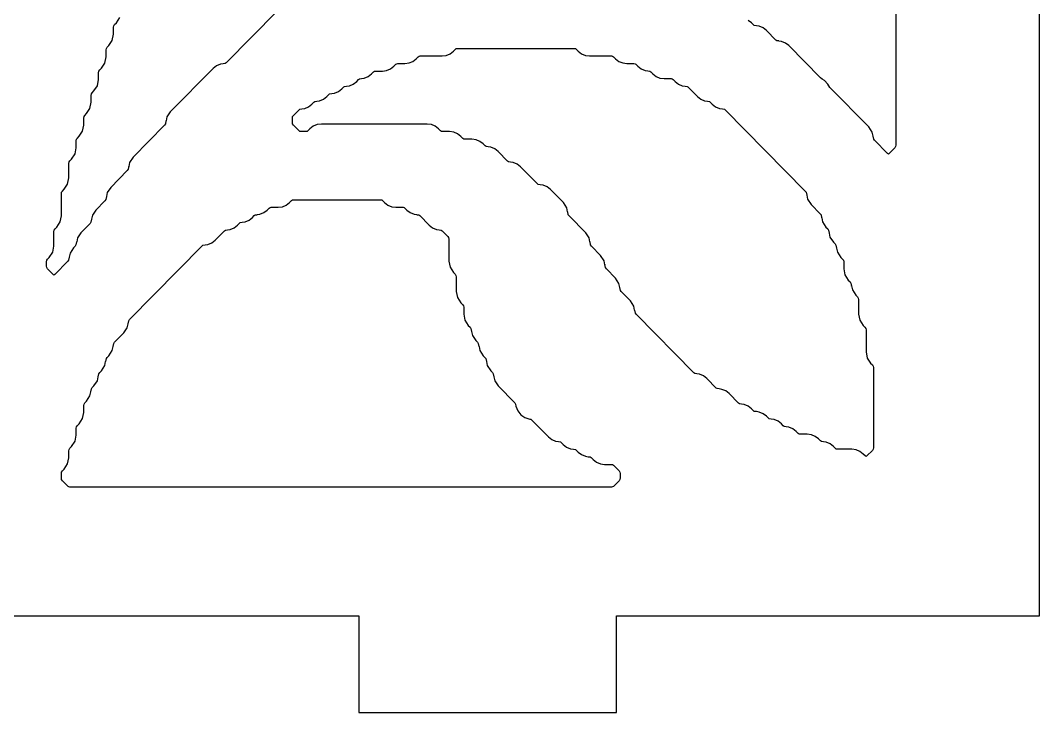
# Model space of a CAD drawing. Header units: millimetres. Extents: x 10 to 410, y 18 to 283.
# Drawn here: x 110.63 to 142.27, y 157 to 178.49 of the extents above; entities that cross this region are included whole.
import ezdxf

# ---------------------------------------------------------------- set-up
doc = ezdxf.new("R2010")
doc.units = ezdxf.units.MM
doc.layers.add('CUT', color=1, linetype='Continuous')

msp = doc.modelspace()

# ---------------------------------------------------------------- linework, layer by layer
at = {"layer": 'CUT'}
for points in [[(121.134, 157), (129.134, 157), (129.134, 160), (142.2679, 160), (142.2679, 280), (129.134, 280), (129.134, 283), (121.134, 283), (121.134, 280), (100.134, 280), (100.134, 283), (92.134, 283), (92.134, 280), (79, 280), (79, 160), (92.134, 160), (92.134, 157), (100.134, 157), (100.134, 160), (121.134, 160)], [(119.3714, 175.7459), (119.4583, 175.7574), (119.5798, 175.8083), (119.6839, 175.8892), (119.745, 175.9513), (119.77, 175.9707), (119.8341, 175.9792), (119.8339, 175.9807), (119.9208, 175.9922), (120.0423, 176.0431), (120.1464, 176.124), (120.2075, 176.1861), (120.2325, 176.2055), (120.2966, 176.214), (120.2964, 176.2155), (120.3833, 176.227), (120.5048, 176.2779), (120.6089, 176.3588), (120.67, 176.4209), (120.6949, 176.4403), (120.7591, 176.4488), (120.7589, 176.4503), (120.8457, 176.4618), (120.9673, 176.5127), (121.0713, 176.5936), (121.1325, 176.6557), (121.1574, 176.6751), (121.2216, 176.6836), (121.2214, 176.6851), (121.3082, 176.6966), (121.4298, 176.7475), (121.5338, 176.8284), (121.595, 176.8905), (121.6199, 176.9099), (121.6513, 176.914), (121.8713, 176.914), (122.002, 176.9314), (122.1235, 176.9823), (122.2276, 177.0632), (122.2887, 177.1253), (122.3137, 177.1447), (122.345, 177.1488), (122.5651, 177.1488), (122.6957, 177.1662), (122.8173, 177.2171), (122.9213, 177.298), (122.9825, 177.3601), (123.0074, 177.3795), (123.0388, 177.3836), (123.7213, 177.3836), (123.8519, 177.401), (123.9735, 177.4519), (124.0776, 177.5328), (124.1387, 177.5949), (124.1636, 177.6143), (124.195, 177.6184), (127.8288, 177.6184), (127.8601, 177.6143), (127.8851, 177.5949), (127.9462, 177.5328), (128.0502, 177.4519), (128.1718, 177.401), (128.3024, 177.3836), (128.985, 177.3836), (129.0163, 177.3795), (129.0413, 177.3601), (129.1024, 177.298), (129.2065, 177.2171), (129.328, 177.1662), (129.4587, 177.1488), (129.6787, 177.1488), (129.7101, 177.1447), (129.735, 177.1253), (129.7962, 177.0632), (129.9002, 176.9823), (130.0218, 176.9314), (130.1086, 176.9199), (130.1084, 176.9184), (130.1726, 176.9099), (130.1975, 176.8905), (130.2587, 176.8284), (130.3627, 176.7475), (130.4843, 176.6966), (130.6149, 176.6792), (130.835, 176.6792), (130.8663, 176.6751), (130.8913, 176.6557), (130.9524, 176.5936), (131.0564, 176.5127), (131.178, 176.4618), (131.2649, 176.4503), (131.2647, 176.4488), (131.3288, 176.4403), (131.3538, 176.4209), (131.6461, 176.124), (131.7502, 176.0431), (131.8718, 175.9922), (131.9586, 175.9807), (131.9584, 175.9792), (132.0225, 175.9707), (132.0475, 175.9513), (132.1086, 175.8892), (132.2127, 175.8083), (132.3342, 175.7574), (132.4211, 175.7459), (132.4209, 175.7444), (132.485, 175.7359), (132.51, 175.7165), (134.9963, 173.192), (135.0216, 173.1536), (135.0399, 173.0606), (135.0435, 173.0613), (135.0678, 172.9377), (135.1743, 172.7765), (135.4588, 172.4876), (135.4841, 172.4492), (135.5024, 172.3562), (135.506, 172.3569), (135.5303, 172.2333), (135.6368, 172.0721), (135.69, 172.018), (135.7153, 171.9796), (135.7337, 171.8866), (135.7372, 171.8873), (135.7616, 171.7637), (135.868, 171.6025), (135.9213, 171.5484), (135.9466, 171.51), (135.9649, 171.417), (135.9685, 171.4177), (135.9928, 171.2941), (136.0992, 171.1329), (136.1525, 171.0788), (136.1778, 171.0404), (136.1867, 170.9953), (136.1867, 170.7793), (136.2241, 170.5897), (136.3305, 170.4285), (136.3838, 170.3744), (136.4091, 170.336), (136.4274, 170.243), (136.431, 170.2437), (136.4553, 170.1201), (136.5617, 169.9589), (136.615, 169.9048), (136.6403, 169.8664), (136.6492, 169.8213), (136.6492, 169.3705), (136.6866, 169.1809), (136.793, 169.0196), (136.8463, 168.9656), (136.8716, 168.9272), (136.8805, 168.8821), (136.8805, 168.1965), (136.9178, 168.0069), (137.0242, 167.8456), (137.0775, 167.7916), (137.1028, 167.7532), (137.1117, 167.708), (137.1117, 165.2228), (137.1028, 165.1776), (137.0775, 165.1393), (136.9084, 164.9675), (136.8805, 164.947), (136.8526, 164.9675), (136.7961, 165.0249), (136.6921, 165.1057), (136.5705, 165.1566), (136.4399, 165.174), (135.9886, 165.174), (135.9572, 165.1782), (135.9323, 165.1976), (135.8711, 165.2597), (135.7671, 165.3405), (135.6455, 165.3914), (135.5587, 165.403), (135.5589, 165.4044), (135.4947, 165.413), (135.4698, 165.4324), (135.4086, 165.4945), (135.3046, 165.5753), (135.183, 165.6262), (135.0524, 165.6436), (134.8323, 165.6436), (134.801, 165.6478), (134.776, 165.6672), (134.7149, 165.7293), (134.6109, 165.8101), (134.4893, 165.861), (134.4025, 165.8726), (134.4026, 165.874), (134.3385, 165.8826), (134.3135, 165.902), (134.2524, 165.9641), (134.1484, 166.0449), (134.0268, 166.0958), (133.94, 166.1074), (133.9402, 166.1088), (133.876, 166.1174), (133.851, 166.1368), (133.7899, 166.1989), (133.6859, 166.2797), (133.5643, 166.3306), (133.4775, 166.3422), (133.4777, 166.3436), (133.4135, 166.3522), (133.3885, 166.3716), (133.3274, 166.4337), (133.2234, 166.5145), (133.1018, 166.5654), (133.015, 166.577), (133.0152, 166.5784), (132.951, 166.587), (132.9261, 166.6064), (132.6337, 166.9033), (132.5296, 166.9841), (132.4081, 167.035), (132.3212, 167.0466), (132.3214, 167.048), (132.2573, 167.0566), (132.2323, 167.076), (131.9399, 167.3729), (131.8359, 167.4537), (131.7143, 167.5046), (131.6275, 167.5162), (131.6277, 167.5177), (131.5635, 167.5262), (131.5386, 167.5456), (129.746, 169.3657), (129.7207, 169.4041), (129.7024, 169.497), (129.6988, 169.4963), (129.6745, 169.6199), (129.5681, 169.7812), (129.2835, 170.0701), (129.2582, 170.1085), (129.2399, 170.2014), (129.2363, 170.2007), (129.212, 170.3243), (129.1056, 170.4856), (128.8211, 170.7745), (128.7957, 170.8129), (128.7774, 170.9058), (128.7738, 170.9051), (128.7495, 171.0287), (128.6431, 171.19), (128.3586, 171.4789), (128.3332, 171.5173), (128.3149, 171.6102), (128.3113, 171.6095), (128.287, 171.7331), (128.1806, 171.8944), (127.6648, 172.4181), (127.6395, 172.4565), (127.6212, 172.5494), (127.6176, 172.5487), (127.5933, 172.6723), (127.4868, 172.8336), (127.0838, 173.2429), (126.9797, 173.3238), (126.8582, 173.3747), (126.7713, 173.3862), (126.7715, 173.3877), (126.7074, 173.3962), (126.6824, 173.4156), (126.1588, 173.9473), (126.0547, 174.0282), (125.9332, 174.0791), (125.8463, 174.0906), (125.8465, 174.0921), (125.7824, 174.1006), (125.7574, 174.12), (125.465, 174.4169), (125.361, 174.4978), (125.2394, 174.5487), (125.1526, 174.5602), (125.1528, 174.5617), (125.0886, 174.5702), (125.0637, 174.5896), (125.0025, 174.6517), (124.8985, 174.7326), (124.7769, 174.7835), (124.6463, 174.8008), (124.4262, 174.8008), (124.3949, 174.805), (124.3699, 174.8244), (124.3088, 174.8865), (124.2048, 174.9674), (124.0832, 175.0183), (123.9526, 175.0356), (123.7325, 175.0356), (123.7012, 175.0398), (123.6762, 175.0592), (123.6151, 175.1213), (123.511, 175.2022), (123.3895, 175.2531), (123.2588, 175.2704), (119.9776, 175.2704), (119.8469, 175.2531), (119.7254, 175.2022), (119.6213, 175.1213), (119.5602, 175.0592), (119.5352, 175.0398), (119.5039, 175.0356), (119.3388, 175.0356), (119.3075, 175.0398), (119.2825, 175.0592), (119.1087, 175.2357), (119.0834, 175.2741), (119.0745, 175.3192), (119.0745, 175.4565), (119.0834, 175.5016), (119.1087, 175.54), (119.2825, 175.7165), (119.3075, 175.7359), (119.3716, 175.7444)], [(111.94, 164.2001), (111.9147, 164.2384), (111.9058, 164.2836), (111.9058, 164.4208), (111.9147, 164.466), (111.94, 164.5043), (111.9933, 164.5584), (112.0997, 164.7197), (112.1371, 164.9093), (112.1371, 165.1252), (112.146, 165.1704), (112.1713, 165.2087), (112.2246, 165.2628), (112.331, 165.4241), (112.3683, 165.6137), (112.3683, 165.8296), (112.3772, 165.8748), (112.4025, 165.9132), (112.4558, 165.9672), (112.5622, 166.1285), (112.5996, 166.3181), (112.5996, 166.534), (112.6085, 166.5792), (112.6338, 166.6176), (112.6871, 166.6716), (112.7935, 166.8329), (112.8178, 166.9565), (112.8214, 166.9558), (112.8397, 167.0488), (112.865, 167.0872), (112.9183, 167.1412), (113.0247, 167.3025), (113.0491, 167.4261), (113.0526, 167.4254), (113.071, 167.5184), (113.0963, 167.5568), (113.1496, 167.6108), (113.256, 167.7721), (113.2803, 167.8957), (113.2839, 167.895), (113.3022, 167.988), (113.3275, 168.0264), (113.3808, 168.0804), (113.4872, 168.2417), (113.5116, 168.3653), (113.5151, 168.3646), (113.5334, 168.4576), (113.5588, 168.496), (113.8433, 168.7848), (113.9497, 168.9461), (113.9741, 169.0697), (113.9776, 169.069), (113.9959, 169.162), (114.0213, 169.2004), (116.2763, 171.4901), (116.3013, 171.5095), (116.3654, 171.518), (116.3652, 171.5194), (116.4521, 171.531), (116.5736, 171.5819), (116.6777, 171.6628), (116.97, 171.9597), (116.995, 171.9791), (117.0592, 171.9876), (117.059, 171.9891), (117.1458, 172.0006), (117.2674, 172.0515), (117.3714, 172.1324), (117.4325, 172.1945), (117.4575, 172.2139), (117.5216, 172.2224), (117.5214, 172.2239), (117.6083, 172.2354), (117.7299, 172.2863), (117.8339, 172.3672), (117.895, 172.4293), (117.92, 172.4487), (117.9841, 172.4572), (117.9839, 172.4587), (118.0708, 172.4702), (118.1923, 172.5211), (118.2964, 172.602), (118.3575, 172.6641), (118.3825, 172.6835), (118.4138, 172.6876), (118.6339, 172.6876), (118.7645, 172.705), (118.8861, 172.7559), (118.9901, 172.8368), (119.0513, 172.8989), (119.0762, 172.9183), (119.1076, 172.9224), (121.8163, 172.9224), (121.8477, 172.9183), (121.8727, 172.8989), (121.9338, 172.8368), (122.0378, 172.7559), (122.1594, 172.705), (122.29, 172.6876), (122.5101, 172.6876), (122.5414, 172.6835), (122.5664, 172.6641), (122.6275, 172.602), (122.7316, 172.5211), (122.8531, 172.4702), (122.94, 172.4587), (122.9398, 172.4572), (123.0039, 172.4487), (123.0289, 172.4293), (123.3213, 172.1324), (123.4253, 172.0515), (123.5469, 172.0006), (123.6337, 171.9891), (123.6335, 171.9876), (123.6977, 171.9791), (123.7226, 171.9597), (123.8964, 171.7832), (123.9218, 171.7448), (123.9307, 171.6997), (123.9307, 171.0141), (123.968, 170.8245), (124.0744, 170.6633), (124.1277, 170.6092), (124.153, 170.5708), (124.1619, 170.5257), (124.1619, 170.0749), (124.1992, 169.8853), (124.3057, 169.7241), (124.3589, 169.67), (124.3843, 169.6316), (124.3932, 169.5865), (124.3932, 169.3705), (124.4305, 169.1809), (124.5369, 169.0196), (124.5902, 168.9656), (124.6155, 168.9272), (124.6338, 168.8342), (124.6374, 168.8349), (124.6617, 168.7113), (124.7682, 168.55), (124.8214, 168.496), (124.8468, 168.4576), (124.8651, 168.3646), (124.8686, 168.3653), (124.893, 168.2417), (124.9994, 168.0804), (125.0527, 168.0264), (125.078, 167.988), (125.0963, 167.895), (125.0999, 167.8957), (125.1242, 167.7721), (125.2307, 167.6108), (125.2839, 167.5568), (125.3093, 167.5184), (125.3276, 167.4254), (125.3311, 167.4261), (125.3555, 167.3025), (125.4619, 167.1412), (125.9777, 166.6176), (126.003, 166.5792), (126.0162, 166.5123), (126.0693, 166.3668), (126.1644, 166.2445), (126.2923, 166.1572), (126.4408, 166.1133), (126.4726, 166.109), (126.4976, 166.0896), (127.0212, 165.558), (127.1253, 165.4771), (127.2468, 165.4262), (127.3337, 165.4146), (127.3335, 165.4132), (127.3976, 165.4046), (127.4226, 165.3852), (127.4837, 165.3232), (127.5877, 165.2423), (127.7093, 165.1914), (127.7962, 165.1798), (127.796, 165.1784), (127.8601, 165.1698), (127.8851, 165.1504), (127.9462, 165.0884), (128.0502, 165.0075), (128.1718, 164.9566), (128.2586, 164.945), (128.2585, 164.9436), (128.3226, 164.935), (128.3476, 164.9156), (128.4087, 164.8536), (128.5127, 164.7727), (128.6343, 164.7218), (128.7649, 164.7044), (128.985, 164.7044), (129.0163, 164.7002), (129.0413, 164.6808), (129.2151, 164.5043), (129.2404, 164.466), (129.2493, 164.4208), (129.2493, 164.2836), (129.2404, 164.2384), (129.2151, 164.2001), (129.0413, 164.0236), (129.0163, 164.0042), (128.985, 164), (112.1702, 164), (112.1388, 164.0042), (112.1139, 164.0236)]]:
    msp.add_lwpolyline(points, close=True, dxfattribs=at)
for points in [[(120.1965, 180.4013), (117.0165, 177.1724), (116.9915, 177.153), (116.9274, 177.1445), (116.9276, 177.143), (116.8407, 177.1315), (116.7192, 177.0806), (116.6151, 176.9997), (115.287, 175.6512), (115.1806, 175.4899), (115.1563, 175.3663), (115.1527, 175.3671), (115.1344, 175.2741), (115.1091, 175.2357), (114.1308, 174.2424), (114.0244, 174.0811), (114, 173.9575), (113.9965, 173.9582), (113.9782, 173.8653), (113.9528, 173.8269), (113.4371, 173.3032), (113.3306, 173.1419), (113.3063, 173.0183), (113.3027, 173.019), (113.2844, 172.9261), (113.2591, 172.8877), (112.9746, 172.5988), (112.8682, 172.4375), (112.8438, 172.3139), (112.8402, 172.3146), (112.8219, 172.2217), (112.7966, 172.1833), (112.5121, 171.8944), (112.4057, 171.7331), (112.3813, 171.6095), (112.3777, 171.6102), (112.3594, 171.5173), (112.3341, 171.4789), (112.2808, 171.4248), (112.1744, 171.2635), (112.1501, 171.1399), (112.1465, 171.1406), (112.1282, 171.0477), (112.1029, 171.0093), (111.7025, 170.6027), (111.6746, 170.5822), (111.6467, 170.6027), (111.4776, 170.7745), (111.4522, 170.8129), (111.4433, 170.858), (111.4433, 170.9953), (111.4522, 171.0404), (111.4776, 171.0788), (111.5308, 171.1329), (111.6373, 171.2941), (111.6746, 171.4837), (111.6746, 171.9345), (111.6835, 171.9796), (111.7088, 172.018), (111.7621, 172.0721), (111.8685, 172.2333), (111.9058, 172.4229), (111.9058, 173.1085), (111.9147, 173.1536), (111.94, 173.192), (111.9933, 173.2461), (112.0997, 173.4073), (112.1371, 173.5969), (112.1371, 174.0477), (112.146, 174.0928), (112.1713, 174.1312), (112.2246, 174.1853), (112.331, 174.3465), (112.3683, 174.5361), (112.3683, 174.7521), (112.3772, 174.7972), (112.4025, 174.8356), (112.4558, 174.8897), (112.5622, 175.0509), (112.5996, 175.2405), (112.5996, 175.4565), (112.6085, 175.5016), (112.6338, 175.54), (112.6871, 175.5941), (112.7935, 175.7553), (112.8308, 175.9449), (112.8308, 176.1609), (112.8397, 176.206), (112.865, 176.2444), (112.9183, 176.2985), (113.0247, 176.4597), (113.0621, 176.6493), (113.0621, 176.8653), (113.071, 176.9104), (113.0963, 176.9488), (113.1496, 177.0029), (113.256, 177.1641), (113.2933, 177.3537), (113.2933, 177.5697), (113.3022, 177.6148), (113.3275, 177.6532), (113.3808, 177.7073), (113.4872, 177.8685), (113.5246, 178.0581), (113.5246, 178.2741), (113.5334, 178.3192), (113.5588, 178.3576), (113.612, 178.4117), (113.7185, 178.5729)], [(137.8055, 178.8224), (137.8055, 174.6148), (137.7966, 174.5697), (137.7712, 174.5313), (137.6021, 174.3595), (137.5742, 174.339), (137.5463, 174.3595), (137.1459, 174.7661), (137.1206, 174.8045), (137.1023, 174.8974), (137.0987, 174.8967), (137.0744, 175.0203), (136.968, 175.1816), (135.7585, 176.4097), (135.6935, 176.5081), (135.5952, 176.6177), (135.5233, 176.6612), (135.4698, 176.7028), (134.4837, 177.7041), (134.3796, 177.785), (134.258, 177.8359), (134.1712, 177.8474), (134.1714, 177.8489), (134.1073, 177.8574), (134.0823, 177.8768), (133.7899, 178.1737), (133.6859, 178.2546), (133.5643, 178.3055), (133.4775, 178.317), (133.4777, 178.3185), (133.4135, 178.327), (133.3885, 178.3464), (133.3274, 178.4085), (133.2234, 178.4894)]]:
    msp.add_lwpolyline(points, dxfattribs=at)

doc.saveas('drawing.dxf')
